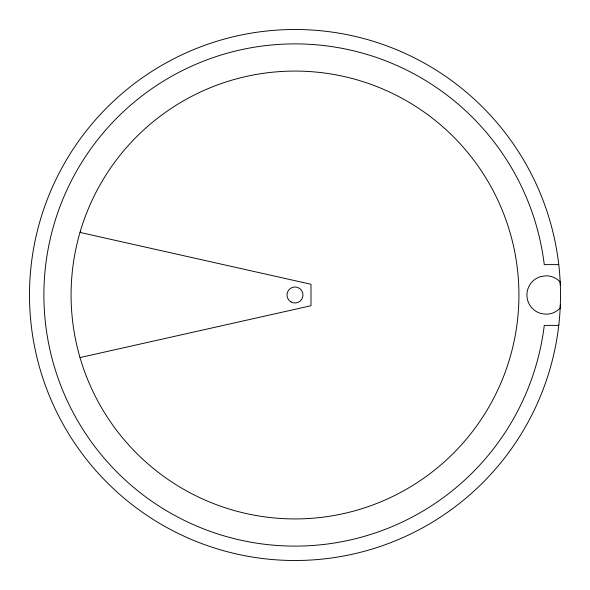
<?xml version="1.0" encoding="UTF-8"?>
<svg xmlns="http://www.w3.org/2000/svg" width="590" height="590" viewBox="0 0 590 590"><rect width="100%" height="100%" fill="white"/><g stroke="black" fill="none" stroke-linecap="round" stroke-linejoin="round"><path stroke-width="0.89" d="M560.168 308.341L560.308 305.008M560.183 307.951L559.844 308.4A19.19 19.19 0 0 1 546.347 314.19L541.369 313.6A19.19 19.19 0 0 1 540.905 276.526L545.861 275.81A19.19 19.19 0 0 1 559.504 281.26L560.183 282.123M80.011 357.57L310.996 305.723L310.996 284.277L80.011 232.431M558.752 264.615L544.253 264.615L544.128 263.531A251.104 251.104 0 0 0 160.451 82.984A251.104 251.104 0 0 0 160.451 507.017A251.104 251.104 0 0 0 544.128 326.469L544.253 325.385L558.752 325.385M560.168 281.659L560.308 284.992M558.804 324.965L558.405 328.276A265.5 265.5 0 0 1 152.736 519.171A265.5 265.5 0 0 1 152.736 70.83A265.5 265.5 0 0 1 558.405 261.724L558.804 265.035A265.5 265.5 0 0 1 558.804 324.965M80.373 231.177L79.584 233.883A223.912 223.912 0 0 0 79.584 356.117L80.373 358.823A223.912 223.912 0 0 0 425.095 477.251A223.912 223.912 0 0 0 425.095 112.749A223.912 223.912 0 0 0 80.373 231.177M291.003 301.925A7.995 7.995 0 0 0 302.995 295A7.995 7.995 0 0 0 291.003 288.075A7.995 7.995 0 0 0 291.003 301.925"/></g></svg>
